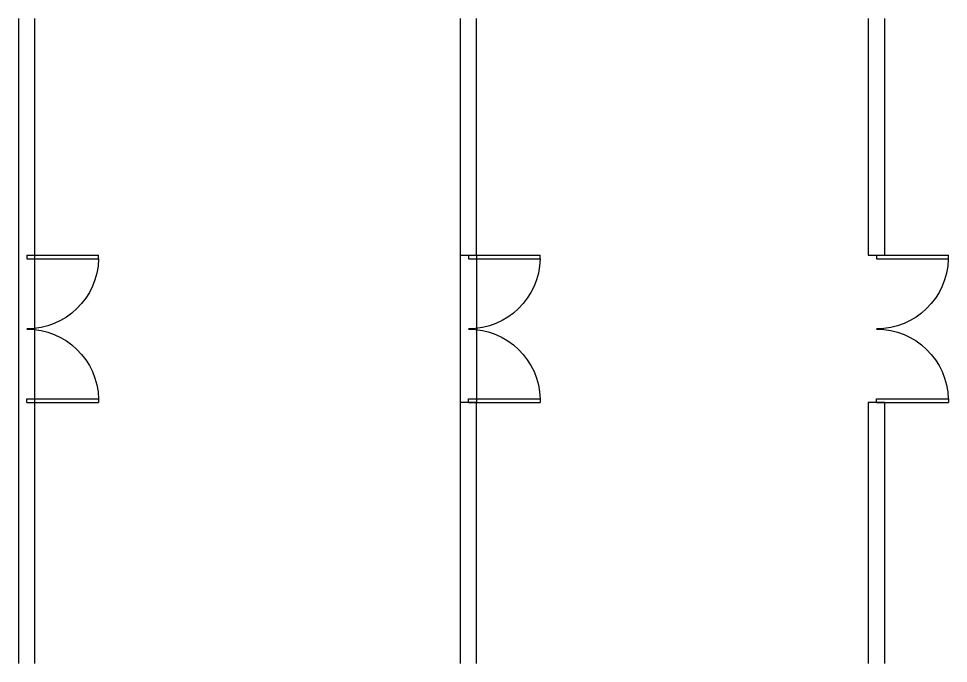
# Model space of a CAD drawing. Header units: millimetres. Extents: x 1742399 to 4898386, y 2481636 to 5226310.
# Drawn here: x 2493172 to 2504522, y 2615328 to 2623200 of the extents above; entities that cross this region are included whole.
import ezdxf

# ---------------------------------------------------------------- set-up
doc = ezdxf.new("R2010")
doc.units = ezdxf.units.MM
doc.header["$LTSCALE"] = 1000
for name, color, linetype in [('AXIS', 3, 'Continuous'), ('WALL_EXT', 4, 'Continuous'), ('WINDOW', 3, 'Continuous')]:
    doc.layers.add(name, color=color, linetype=linetype)
doc.styles.add('HZ1', font='romans.shx', dxfattribs={"width": 0.7, "bigfont": 'hztxt.shx'})

# ---------------------------------------------------------------- blocks, each defined once
blk = doc.blocks.new('*U1114')
at = {"layer": 'WINDOW'}
for p, q in [((0, 900), (877, 900)), ((0, 900), (0, 855)), ((0, 855), (877, 855)), ((877, 855), (877, 900)), ((0, -855), (877, -855)), ((0, -900), (0, -855)), ((0, -900), (877, -900)), ((877, -855), (877, -900))]:
    blk.add_line(p, q, dxfattribs=at)
at = {"layer": 'WINDOW', "extrusion": (0, 0, -1)}
for centre, major_axis, start_param, end_param in [((0, 877), (620, 620), 0.811042, 2.356194), ((0, -878), (-620, 620), 0.785398, 2.330551)]:
    blk.add_ellipse(centre, major_axis=major_axis, ratio=1, start_param=start_param, end_param=end_param, dxfattribs=at)
at = {"style": 'HZ1', "width": 0.7, "flags": 1}
blk.add_attdef('编号', (-948, -131), '', height=300, dxfattribs=at)

msp = doc.modelspace()

# ---------------------------------------------------------------- linework, layer by layer
at = {"layer": 'AXIS', "color": 252, "true_color": 0x939598}
for points in [[(2498562.2, 2620311.4), (2498562.2, 2618511.4)], [(2498762.2, 2620311.4), (2498762.2, 2618511.4)]]:
    msp.add_lwpolyline(points, dxfattribs=at)
at = {"layer": 'WALL_EXT'}
for p, q in [((2493172, 2623199.6), (2493172, 2618511.4)), ((2493372, 2620311.4), (2493372, 2623199.6)), ((2498562.2, 2623199.6), (2498562.2, 2620311.4)), ((2498762.2, 2620311.4), (2498762.2, 2623199.6)), ((2503544.3, 2623199.6), (2503544.3, 2620311.4)), ((2503744.3, 2620311.4), (2503744.3, 2623199.6)), ((2493372, 2615328.3), (2493372, 2620311.4)), ((2498562.2, 2620311.4), (2498762.2, 2620311.4)), ((2503544.3, 2620311.4), (2503744.3, 2620311.4)), ((2493172, 2618511.4), (2493172, 2615328.3)), ((2498562.2, 2618511.4), (2498562.2, 2615328.3)), ((2498762.2, 2618511.4), (2498562.2, 2618511.4)), ((2498762.2, 2615328.3), (2498762.2, 2618511.4)), ((2503544.3, 2618511.4), (2503544.3, 2615328.3)), ((2503744.3, 2618511.4), (2503544.3, 2618511.4)), ((2503744.3, 2615328.3), (2503744.3, 2618511.4))]:
    msp.add_line(p, q, dxfattribs=at)

# ---------------------------------------------------------------- block references
for p in [(2493272, 2619411.4), (2498662.2, 2619411.4), (2503644.3, 2619411.4)]:
    msp.add_blockref('*U1114', p)

doc.saveas('drawing.dxf')
